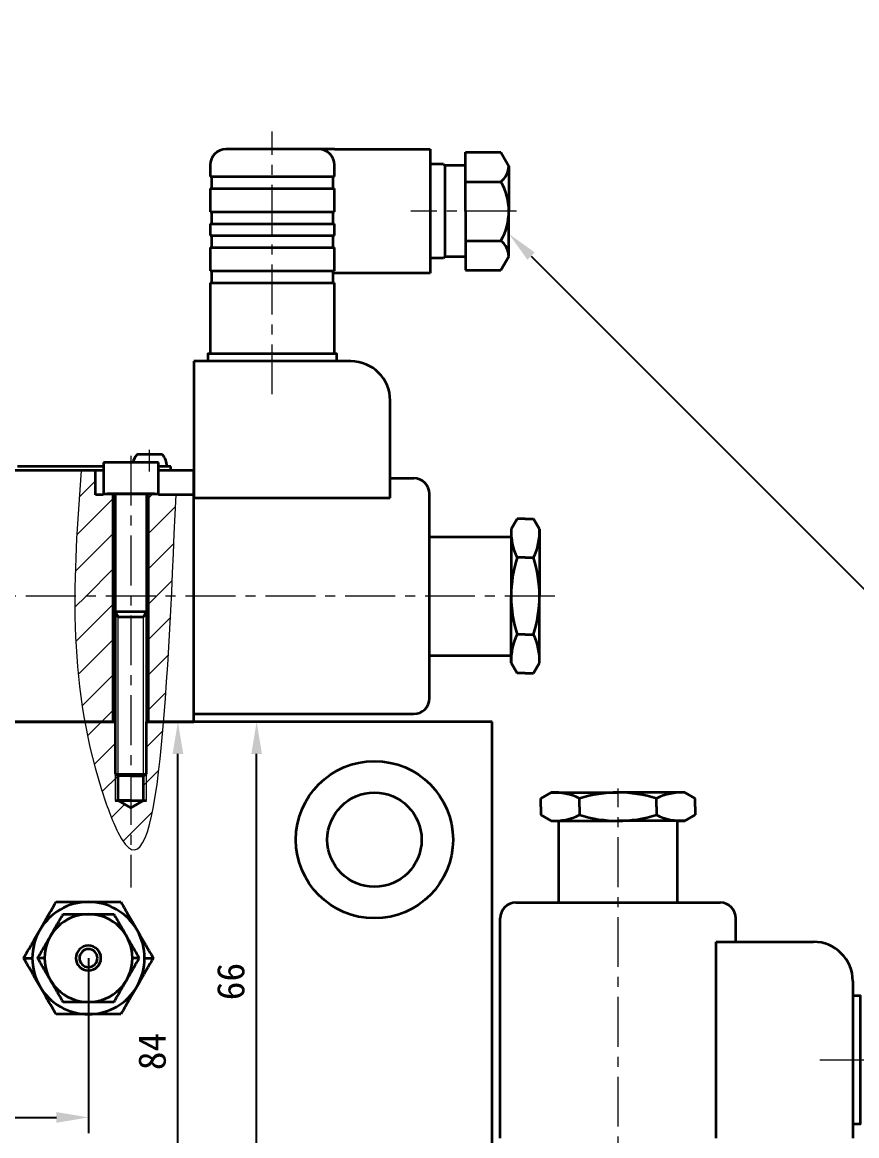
# Model space of a CAD drawing. Header units: millimetres. Extents: x 747 to 1827, y 470 to 2062.
# Drawn here: x 997.2 to 1103.4, y 1639.4 to 1781.1 of the extents above; entities that cross this region are included whole.
import ezdxf
from ezdxf import colors
from ezdxf.entities.mleader import LeaderData, LeaderLine
from ezdxf.math import Vec2, Vec3

# ---------------------------------------------------------------- set-up
doc = ezdxf.new("R2010")
doc.units = ezdxf.units.MM
doc.header["$PDSIZE"] = -1
doc.linetypes.add('CENTER', pattern=[10.16, 6.35, -1.27, 1.27, -1.27])
doc.layers.get('0').update_dxf_attribs({"lineweight": 35})
doc.layers.get('Defpoints').update_dxf_attribs({"lineweight": 35})
for name, color, linetype, lineweight in [('CENTER', 1, 'CENTER', 18), ('标注层', 4, 'Continuous', 18), ('细线层', 4, 'Continuous', 35)]:
    doc.layers.add(name, color=color, linetype=linetype, lineweight=lineweight)
doc.dimstyles.new('ISO-25', dxfattribs={"dimtxt": 2.5, "dimasz": 2.5, "dimexe": 1.25, "dimexo": 0.625, "dimtad": 1, "dimtxsty": 'Standard', "dimcen": 2.5, "dimadec": 0, "dimazin": 0, "dimtfac": 1, "dimtmove": 0, "dimatfit": 3, "dimfxl": 1, "dimarcsym": 0})
pattern_1 = [(45, (649.351, 1239.7766), (-2.245064, 2.245064), [])]

# ---------------------------------------------------------------- blocks, each defined once
blk = doc.blocks.new('*D137')
at = {"layer": 'Defpoints', "color": 0, "lineweight": 35, "transparency": 16777216}
for p in [(1027.07, 1692.03), (1027.07, 1692.03), (1027.07, 1625.93)]:
    blk.add_point(p, dxfattribs=at)
at = {"layer": '细线层', "color": 0, "lineweight": -2, "transparency": 16777216}
for p, q in [((1027.07, 1692.03), (1029.07, 1692.03)), ((1027.07, 1630.01), (1027.07, 1687.95)), ((1027.07, 1625.93), (1029.07, 1625.93))]:
    blk.add_line(p, q, dxfattribs=at)
at = {"layer": '细线层', "color": 0, "lineweight": 35, "transparency": 16777216}
for points in [[(1026.39, 1687.95), (1027.75, 1687.95), (1027.07, 1692.03)], [(1026.39, 1630.01), (1027.75, 1630.01), (1027.07, 1625.93)]]:
    blk.add_solid(points, dxfattribs=at)
at = {"layer": '细线层', "color": 0, "lineweight": 18, "transparency": 16777216, "insert": (1023.79, 1658.98), "char_height": 3.5, "attachment_point": 5, "rotation": 90}
blk.add_mtext('66', dxfattribs=at)
blk = doc.blocks.new('*D129')
at = {"layer": 'Defpoints', "color": 0, "lineweight": 35, "transparency": 16777216}
for p in [(1017.05, 1692.03), (1027.07, 1692.03), (1027.07, 1608.13)]:
    blk.add_point(p, dxfattribs=at)
at = {"layer": '细线层', "color": 0, "lineweight": -2, "transparency": 16777216}
for p, q in [((1027.07, 1692.03), (1015.05, 1692.03)), ((1017.05, 1612.21), (1017.05, 1687.95)), ((1027.07, 1608.13), (1015.05, 1608.13))]:
    blk.add_line(p, q, dxfattribs=at)
at = {"layer": '细线层', "color": 0, "lineweight": 35, "transparency": 16777216}
for points in [[(1016.37, 1687.95), (1017.73, 1687.95), (1017.05, 1692.03)], [(1016.37, 1612.21), (1017.73, 1612.21), (1017.05, 1608.13)]]:
    blk.add_solid(points, dxfattribs=at)
at = {"layer": '细线层', "color": 0, "lineweight": 18, "transparency": 16777216, "insert": (1013.78, 1650.08), "char_height": 3.5, "attachment_point": 5, "rotation": 90}
blk.add_mtext('84', dxfattribs=at)
blk = doc.blocks.new('*D121')
at = {"layer": 'Defpoints', "color": 0, "lineweight": 35, "transparency": 16777216}
for p in [(907.07, 1661.96), (1005.67, 1661.96), (1005.67, 1641.69)]:
    blk.add_point(p, dxfattribs=at)
at = {"layer": '细线层', "color": 0, "lineweight": -2, "transparency": 16777216}
for p, q in [((907.07, 1661.96), (907.07, 1639.69)), ((1005.67, 1661.96), (1005.67, 1639.69)), ((911.15, 1641.69), (1001.59, 1641.69))]:
    blk.add_line(p, q, dxfattribs=at)
at = {"layer": '细线层', "color": 0, "lineweight": 35, "transparency": 16777216}
for points in [[(911.15, 1642.37), (911.15, 1641.01), (907.07, 1641.69)], [(1001.59, 1642.37), (1001.59, 1641.01), (1005.67, 1641.69)]]:
    blk.add_solid(points, dxfattribs=at)
at = {"layer": '细线层', "color": 0, "lineweight": 18, "transparency": 16777216, "insert": (956.37, 1644.96), "char_height": 3.5, "attachment_point": 5}
blk.add_mtext('99', dxfattribs=at)

msp = doc.modelspace()

# ---------------------------------------------------------------- hatches: boundary and pattern name
at = {"lineweight": 18}
h = msp.add_hatch(dxfattribs=at)
h.set_pattern_fill('ANSI31', color=256)
h.set_pattern_definition(pattern_1)
h.paths.add_polyline_path([(1006.563, 1720.916), (1006.563, 1724.034), (1004.726, 1724.034), (1004.722, 1723.972), (1004.717, 1723.91), (1004.713, 1723.847), (1004.708, 1723.785), (1004.704, 1723.723), (1004.699, 1723.661), (1004.695, 1723.598), (1004.69, 1723.536), (1004.686, 1723.474), (1004.681, 1723.412), (1004.677, 1723.349), (1004.672, 1723.287), (1004.668, 1723.225), (1004.663, 1723.163), (1004.659, 1723.1), (1004.654, 1723.038), (1004.65, 1722.976), (1004.645, 1722.913), (1004.641, 1722.851), (1004.636, 1722.789), (1004.632, 1722.727), (1004.628, 1722.664), (1004.623, 1722.602), (1004.619, 1722.54), (1004.614, 1722.478), (1004.61, 1722.415), (1004.605, 1722.353), (1004.601, 1722.291), (1004.596, 1722.228), (1004.592, 1722.166), (1004.587, 1722.104), (1004.583, 1722.042), (1004.579, 1721.979), (1004.574, 1721.917), (1004.57, 1721.855), (1004.565, 1721.793), (1004.561, 1721.73), (1004.557, 1721.668), (1004.552, 1721.606), (1004.548, 1721.543), (1004.543, 1721.481), (1004.539, 1721.419), (1004.535, 1721.357), (1004.53, 1721.294), (1004.526, 1721.232), (1004.522, 1721.17), (1004.517, 1721.107), (1004.513, 1721.045), (1004.508, 1720.983), (1004.504, 1720.92), (1004.5, 1720.858), (1004.495, 1720.796), (1004.491, 1720.734), (1004.487, 1720.671), (1004.483, 1720.609), (1004.478, 1720.547), (1004.474, 1720.484), (1004.47, 1720.422), (1004.465, 1720.36), (1004.461, 1720.298), (1004.457, 1720.235), (1004.453, 1720.173), (1004.448, 1720.111), (1004.444, 1720.048), (1004.44, 1719.986), (1004.436, 1719.924), (1004.431, 1719.861), (1004.427, 1719.799), (1004.423, 1719.737), (1004.419, 1719.674), (1004.415, 1719.612), (1004.41, 1719.55), (1004.406, 1719.487), (1004.402, 1719.425), (1004.398, 1719.363), (1004.394, 1719.3), (1004.39, 1719.238), (1004.386, 1719.176), (1004.382, 1719.113), (1004.377, 1719.051), (1004.373, 1718.989), (1004.369, 1718.926), (1004.365, 1718.864), (1004.361, 1718.802), (1004.357, 1718.739), (1004.353, 1718.677), (1004.349, 1718.615), (1004.345, 1718.552), (1004.341, 1718.49), (1004.337, 1718.428), (1004.333, 1718.365), (1004.329, 1718.303), (1004.325, 1718.241), (1004.321, 1718.178), (1004.317, 1718.116), (1004.313, 1718.054), (1004.31, 1717.991), (1004.306, 1717.929), (1004.302, 1717.866), (1004.298, 1717.804), (1004.294, 1717.742), (1004.29, 1717.679), (1004.286, 1717.617), (1004.283, 1717.555), (1004.279, 1717.492), (1004.275, 1717.43), (1004.271, 1717.367), (1004.267, 1717.305), (1004.264, 1717.243), (1004.26, 1717.18), (1004.256, 1717.118), (1004.253, 1717.055), (1004.249, 1716.993), (1004.245, 1716.931), (1004.241, 1716.868), (1004.238, 1716.806), (1004.234, 1716.743), (1004.231, 1716.681), (1004.227, 1716.619), (1004.223, 1716.556), (1004.22, 1716.494), (1004.216, 1716.431), (1004.213, 1716.369), (1004.209, 1716.306), (1004.206, 1716.244), (1004.202, 1716.182), (1004.199, 1716.119), (1004.195, 1716.057), (1004.192, 1715.994), (1004.188, 1715.932), (1004.185, 1715.869), (1004.182, 1715.807), (1004.178, 1715.744), (1004.175, 1715.682), (1004.171, 1715.62), (1004.168, 1715.557), (1004.165, 1715.495), (1004.161, 1715.432), (1004.158, 1715.37), (1004.155, 1715.307), (1004.152, 1715.245), (1004.148, 1715.182), (1004.145, 1715.12), (1004.142, 1715.057), (1004.139, 1714.995), (1004.136, 1714.932), (1004.133, 1714.87), (1004.13, 1714.807), (1004.126, 1714.745), (1004.123, 1714.682), (1004.12, 1714.62), (1004.117, 1714.557), (1004.114, 1714.495), (1004.111, 1714.432), (1004.108, 1714.37), (1004.105, 1714.307), (1004.102, 1714.245), (1004.099, 1714.182), (1004.096, 1714.12), (1004.094, 1714.057), (1004.091, 1713.994), (1004.088, 1713.932), (1004.085, 1713.869), (1004.082, 1713.807), (1004.08, 1713.744), (1004.077, 1713.682), (1004.074, 1713.619), (1004.071, 1713.557), (1004.069, 1713.494), (1004.066, 1713.431), (1004.063, 1713.369), (1004.061, 1713.306), (1004.058, 1713.244), (1004.055, 1713.181), (1004.053, 1713.119), (1004.05, 1713.056), (1004.048, 1712.993), (1004.045, 1712.931), (1004.043, 1712.868), (1004.04, 1712.806), (1004.038, 1712.743), (1004.036, 1712.68), (1004.033, 1712.618), (1004.031, 1712.555), (1004.028, 1712.492), (1004.026, 1712.43), (1004.024, 1712.367), (1004.022, 1712.304), (1004.019, 1712.242), (1004.017, 1712.179), (1004.015, 1712.117), (1004.013, 1712.054), (1004.011, 1711.991), (1004.008, 1711.929), (1004.006, 1711.866), (1004.004, 1711.803), (1004.002, 1711.741), (1004, 1711.678), (1003.998, 1711.615), (1003.996, 1711.552), (1003.994, 1711.49), (1003.992, 1711.427), (1003.99, 1711.364), (1003.989, 1711.302), (1003.987, 1711.239), (1003.985, 1711.176), (1003.983, 1711.113), (1003.981, 1711.051), (1003.98, 1710.988), (1003.978, 1710.925), (1003.976, 1710.863), (1003.975, 1710.8), (1003.973, 1710.737), (1003.971, 1710.674), (1003.97, 1710.612), (1003.968, 1710.549), (1003.967, 1710.486), (1003.965, 1710.423), (1003.964, 1710.36), (1003.962, 1710.298), (1003.961, 1710.235), (1003.959, 1710.172), (1003.958, 1710.109), (1003.957, 1710.047), (1003.955, 1709.984), (1003.954, 1709.921), (1003.953, 1709.858), (1003.952, 1709.795), (1003.951, 1709.732), (1003.949, 1709.67), (1003.948, 1709.607), (1003.947, 1709.544), (1003.946, 1709.481), (1003.945, 1709.418), (1003.944, 1709.355), (1003.943, 1709.293), (1003.942, 1709.23), (1003.941, 1709.167), (1003.94, 1709.104), (1003.939, 1709.041), (1003.939, 1708.978), (1003.938, 1708.915), (1003.937, 1708.852), (1003.936, 1708.789), (1003.936, 1708.727), (1003.935, 1708.664), (1003.934, 1708.601), (1003.934, 1708.538), (1003.933, 1708.475), (1003.932, 1708.412), (1003.932, 1708.349), (1003.931, 1708.286), (1003.931, 1708.223), (1003.931, 1708.16), (1003.93, 1708.097), (1003.93, 1708.034), (1008.816, 1708.034), (1008.816, 1721.034), (1007.566, 1721.034), (1007.553, 1720.916)])
h.paths.add_polyline_path([(1019.066, 1720.916), (1014.577, 1720.918), (1014.566, 1721.034), (1013.316, 1721.034), (1013.316, 1708.034), (1016.231, 1708.034), (1016.234, 1708.083), (1016.236, 1708.132), (1016.239, 1708.182), (1016.241, 1708.231), (1016.243, 1708.28), (1016.246, 1708.329), (1016.248, 1708.378), (1016.251, 1708.427), (1016.253, 1708.476), (1016.255, 1708.526), (1016.258, 1708.575), (1016.26, 1708.624), (1016.262, 1708.673), (1016.265, 1708.723), (1016.267, 1708.772), (1016.27, 1708.821), (1016.272, 1708.87), (1016.274, 1708.92), (1016.277, 1708.969), (1016.279, 1709.018), (1016.281, 1709.068), (1016.284, 1709.117), (1016.286, 1709.166), (1016.288, 1709.216), (1016.291, 1709.265), (1016.293, 1709.315), (1016.295, 1709.364), (1016.298, 1709.414), (1016.3, 1709.463), (1016.302, 1709.512), (1016.305, 1709.562), (1016.307, 1709.611), (1016.31, 1709.661), (1016.312, 1709.71), (1016.314, 1709.76), (1016.317, 1709.81), (1016.319, 1709.859), (1016.321, 1709.909), (1016.324, 1709.958), (1016.326, 1710.008), (1016.328, 1710.058), (1016.331, 1710.107), (1016.333, 1710.157), (1016.335, 1710.206), (1016.338, 1710.256), (1016.34, 1710.306), (1016.342, 1710.355), (1016.345, 1710.405), (1016.347, 1710.455), (1016.349, 1710.505), (1016.351, 1710.554), (1016.354, 1710.604), (1016.356, 1710.654), (1016.358, 1710.704), (1016.361, 1710.753), (1016.363, 1710.803), (1016.365, 1710.853), (1016.368, 1710.903), (1016.37, 1710.953), (1016.372, 1711.002), (1016.375, 1711.052), (1016.377, 1711.102), (1016.379, 1711.152), (1016.382, 1711.202), (1016.384, 1711.252), (1016.386, 1711.302), (1016.388, 1711.352), (1016.391, 1711.401), (1016.393, 1711.451), (1016.395, 1711.501), (1016.398, 1711.551), (1016.4, 1711.601), (1016.402, 1711.651), (1016.404, 1711.701), (1016.407, 1711.751), (1016.409, 1711.801), (1016.411, 1711.851), (1016.414, 1711.901), (1016.416, 1711.951), (1016.418, 1712.001), (1016.42, 1712.051), (1016.423, 1712.102), (1016.425, 1712.152), (1016.427, 1712.202), (1016.43, 1712.252), (1016.432, 1712.302), (1016.434, 1712.352), (1016.436, 1712.402), (1016.439, 1712.452), (1016.441, 1712.502), (1016.443, 1712.553), (1016.446, 1712.603), (1016.448, 1712.653), (1016.45, 1712.703), (1016.452, 1712.753), (1016.455, 1712.804), (1016.457, 1712.854), (1016.459, 1712.904), (1016.461, 1712.954), (1016.464, 1713.004), (1016.466, 1713.055), (1016.468, 1713.105), (1016.47, 1713.155), (1016.473, 1713.206), (1016.475, 1713.256), (1016.477, 1713.306), (1016.479, 1713.356), (1016.482, 1713.407), (1016.484, 1713.457), (1016.486, 1713.507), (1016.489, 1713.558), (1016.491, 1713.608), (1016.493, 1713.658), (1016.495, 1713.709), (1016.498, 1713.759), (1016.5, 1713.81), (1016.502, 1713.86), (1016.504, 1713.91), (1016.507, 1713.961), (1016.509, 1714.011), (1016.511, 1714.062), (1016.513, 1714.112), (1016.515, 1714.162), (1016.518, 1714.213), (1016.52, 1714.263), (1016.522, 1714.314), (1016.524, 1714.364), (1016.527, 1714.415), (1016.529, 1714.465), (1016.531, 1714.516), (1016.533, 1714.566), (1016.536, 1714.617), (1016.538, 1714.667), (1016.54, 1714.718), (1016.542, 1714.768), (1016.545, 1714.819), (1016.547, 1714.869), (1016.549, 1714.92), (1016.551, 1714.97), (1016.554, 1715.021), (1016.556, 1715.071), (1016.558, 1715.122), (1016.56, 1715.173), (1016.562, 1715.223), (1016.565, 1715.274), (1016.567, 1715.324), (1016.569, 1715.375), (1016.571, 1715.426), (1016.574, 1715.476), (1016.576, 1715.527), (1016.578, 1715.577), (1016.58, 1715.628), (1016.582, 1715.679), (1016.585, 1715.729), (1016.587, 1715.78), (1016.589, 1715.831), (1016.591, 1715.881), (1016.594, 1715.932), (1016.596, 1715.983), (1016.598, 1716.033), (1016.6, 1716.084), (1016.602, 1716.135), (1016.605, 1716.185), (1016.607, 1716.236), (1016.609, 1716.287), (1016.611, 1716.338), (1016.613, 1716.388), (1016.616, 1716.439), (1016.618, 1716.49), (1016.62, 1716.54), (1016.622, 1716.591), (1016.625, 1716.642), (1016.627, 1716.693), (1016.629, 1716.743), (1016.631, 1716.794), (1016.633, 1716.845), (1016.636, 1716.896), (1016.638, 1716.946), (1016.64, 1716.997), (1016.642, 1717.048), (1016.644, 1717.099), (1016.647, 1717.15), (1016.649, 1717.2), (1016.651, 1717.251), (1016.653, 1717.302), (1016.655, 1717.353), (1016.658, 1717.404), (1016.66, 1717.454), (1016.662, 1717.505), (1016.664, 1717.556), (1016.666, 1717.607), (1016.669, 1717.658), (1016.671, 1717.709), (1016.673, 1717.759), (1016.675, 1717.81), (1016.677, 1717.861), (1016.68, 1717.912), (1016.682, 1717.963), (1016.684, 1718.014), (1016.686, 1718.064), (1016.688, 1718.115), (1016.691, 1718.166), (1016.693, 1718.217), (1016.695, 1718.268), (1016.697, 1718.319), (1016.699, 1718.37), (1016.702, 1718.421), (1016.704, 1718.471), (1016.706, 1718.522), (1016.708, 1718.573), (1016.71, 1718.624), (1016.713, 1718.675), (1016.715, 1718.726), (1016.717, 1718.777), (1016.719, 1718.828), (1016.721, 1718.879), (1016.724, 1718.929), (1016.726, 1718.98), (1016.728, 1719.031), (1016.73, 1719.082), (1016.732, 1719.133), (1016.735, 1719.184), (1016.737, 1719.235), (1016.739, 1719.286), (1016.741, 1719.337), (1016.743, 1719.388), (1016.745, 1719.439), (1016.748, 1719.49), (1016.75, 1719.54), (1016.752, 1719.591), (1016.754, 1719.642), (1016.756, 1719.693), (1016.759, 1719.744), (1016.761, 1719.795), (1016.763, 1719.846), (1016.765, 1719.897), (1016.767, 1719.948), (1016.77, 1719.999), (1016.772, 1720.05), (1016.774, 1720.101), (1016.776, 1720.152), (1016.778, 1720.203), (1016.78, 1720.254), (1016.783, 1720.304), (1016.785, 1720.355), (1016.787, 1720.406), (1016.789, 1720.457), (1016.791, 1720.508), (1016.794, 1720.559), (1016.796, 1720.61), (1016.798, 1720.661), (1016.8, 1720.712), (1016.802, 1720.763), (1016.805, 1720.814), (1016.807, 1720.865), (1016.809, 1720.916)])
h = msp.add_hatch(dxfattribs=at)
h.set_pattern_fill('ANSI31', color=256)
h.set_pattern_definition(pattern_1)
edge = h.paths.add_edge_path()
edge.add_line((1008.816, 1708.034), (1003.93, 1708.034))
edge.add_spline(control_points=[(1003.93, 1708.034), (1003.901, 1702.777), (1004.211, 1697.462), (1005.192, 1692.034)], knot_values=[16.3409057, 16.3409057, 16.3409057, 16.3409057, 32.3303649, 32.3303649, 32.3303649, 32.3303649], degree=3, periodic=0)
edge.add_line((1005.192, 1692.034), (1008.816, 1692.034))
edge.add_line((1008.816, 1692.034), (1008.816, 1708.034))
edge = h.paths.add_edge_path()
edge.add_line((1009.066, 1692.034), (1005.192, 1692.034))
edge.add_spline(control_points=[(1005.192, 1692.034), (1005.698, 1689.236), (1006.876, 1684.365), (1012.169, 1670.042), (1014.177, 1679.2), (1015.241, 1692.034)], knot_values=[32.3303649, 32.3303649, 32.3303649, 32.3303649, 40.5747507, 46.5273954, 73.1377594, 73.1377594, 73.1377594, 73.1377594], degree=3, periodic=0)
edge.add_line((1015.241, 1692.034), (1013.066, 1692.034))
edge.add_line((1013.066, 1692.034), (1013.066, 1685.383))
edge.add_line((1013.066, 1685.383), (1013.066, 1682.034))
edge.add_line((1013.066, 1682.034), (1012.687, 1682.034))
edge.add_line((1012.687, 1682.034), (1011.066, 1681.098))
edge.add_line((1011.066, 1681.098), (1009.445, 1682.034))
edge.add_line((1009.445, 1682.034), (1009.066, 1682.034))
edge.add_line((1009.066, 1682.034), (1009.066, 1685.383))
edge.add_line((1009.066, 1685.383), (1009.066, 1692.034))
edge = h.paths.add_edge_path()
edge.add_spline(control_points=[(1015.241, 1692.034), (1015.635, 1696.778), (1015.95, 1702.253), (1016.231, 1708.034)], knot_values=[73.1377594, 73.1377594, 73.1377594, 73.1377594, 82.9730087, 82.9730087, 82.9730087, 82.9730087], degree=3, periodic=0)
edge.add_line((1016.231, 1708.034), (1013.316, 1708.034))
edge.add_line((1013.316, 1708.034), (1013.316, 1692.034))
edge.add_line((1013.316, 1692.034), (1015.241, 1692.034))
h.paths.add_polyline_path([(1009.445, 1685.164), (1009.066, 1685.383), (1009.066, 1682.034), (1009.445, 1682.034)], flags=17)
h.paths.add_polyline_path([(1013.066, 1685.383), (1012.687, 1685.164), (1012.687, 1682.034), (1013.066, 1682.034)], flags=17)

# ---------------------------------------------------------------- linework, layer by layer
for p, q in [((1036.966, 1764.916), (1023.166, 1764.916)), ((1036.966, 1764.916), (1049.166, 1764.916)), ((1049.166, 1764.916), (1049.166, 1749.116)), ((1053.666, 1757.016), (1053.666, 1764.516)), ((1053.666, 1764.516), (1058.156, 1764.516)), ((1058.156, 1764.516), (1059.166, 1762.766)), ((1021.166, 1762.916), (1021.166, 1761.416)), ((1036.966, 1761.416), (1036.966, 1762.916)), ((1050.852, 1762.998), (1049.166, 1762.998)), ((1053.666, 1762.827), (1051.023, 1762.827)), ((1059.166, 1762.766), (1059.166, 1757.016)), ((1021.166, 1761.416), (1036.966, 1761.416)), ((1021.367, 1759.916), (1021.367, 1761.416)), ((1036.765, 1761.416), (1036.765, 1759.916)), ((1021.166, 1759.916), (1036.966, 1759.916)), ((1021.166, 1759.916), (1021.166, 1756.916)), ((1036.966, 1756.916), (1036.966, 1759.916)), ((1053.666, 1760.769), (1058.156, 1760.769)), ((1021.166, 1756.916), (1036.966, 1756.916)), ((1021.367, 1755.416), (1021.367, 1756.916)), ((1036.765, 1756.916), (1036.765, 1755.416)), ((1053.666, 1757.016), (1053.666, 1749.516)), ((1059.166, 1751.266), (1059.166, 1757.016)), ((1021.166, 1755.416), (1036.966, 1755.416)), ((1021.166, 1755.416), (1021.166, 1753.916)), ((1036.966, 1753.916), (1036.966, 1755.416)), ((1021.166, 1753.916), (1036.966, 1753.916)), ((1021.367, 1752.416), (1021.367, 1753.916)), ((1036.765, 1753.916), (1036.765, 1752.416)), ((1053.666, 1753.263), (1058.156, 1753.263)), ((1021.166, 1752.416), (1036.966, 1752.416)), ((1021.166, 1752.416), (1021.166, 1749.416)), ((1036.966, 1749.416), (1036.966, 1752.416)), ((1050.852, 1751.034), (1049.166, 1751.034)), ((1053.666, 1751.205), (1051.023, 1751.205)), ((1058.156, 1749.516), (1059.166, 1751.266)), ((1021.166, 1749.416), (1036.966, 1749.416)), ((1021.367, 1747.916), (1021.367, 1749.416)), ((1036.765, 1749.416), (1036.765, 1747.916)), ((1049.166, 1749.116), (1036.966, 1749.116)), ((1053.666, 1749.516), (1058.156, 1749.516)), ((1021.166, 1747.916), (1036.966, 1747.916)), ((1021.166, 1747.916), (1021.166, 1738.916)), ((1036.966, 1738.916), (1036.966, 1747.916)), ((1021.166, 1738.916), (1036.966, 1738.916)), ((1039.066, 1737.916), (1019.066, 1737.916)), ((1019.066, 1737.916), (1019.066, 1720.534)), ((1044.066, 1720.534), (1044.066, 1732.916)), ((1015.063, 1726.034), (1011.844, 1726.034)), ((1007.566, 1724.534), (996.653, 1724.534)), ((1016.153, 1724.534), (1014.566, 1724.534)), ((1016.153, 1724.034), (1016.153, 1724.534)), ((1007.566, 1724.034), (986.566, 1724.034)), ((1006.563, 1720.916), (1006.563, 1724.034)), ((1019.066, 1724.034), (1014.566, 1724.034)), ((1019.066, 1692.034), (1019.066, 1724.034)), ((1044.066, 1723.034), (1047.066, 1723.034)), ((1007.553, 1720.916), (1006.563, 1720.916)), ((1014.066, 1721.034), (1008.066, 1721.034)), ((1008.816, 1692.034), (1008.816, 1721.034)), ((1013.316, 1692.034), (1013.316, 1721.034)), ((1019.066, 1720.916), (1014.577, 1720.918)), ((1019.066, 1720.534), (1044.066, 1720.534)), ((1049.066, 1695.034), (1049.066, 1721.034)), ((1060.225, 1717.849), (1059.466, 1716.534)), ((1061.266, 1717.849), (1060.225, 1717.849)), ((1061.266, 1717.849), (1062.307, 1717.849)), ((1062.307, 1717.849), (1063.066, 1716.534)), ((1059.466, 1716.534), (1059.466, 1708.034)), ((1063.066, 1716.534), (1063.066, 1708.034)), ((1049.066, 1715.584), (1059.466, 1715.584)), ((1061.266, 1712.942), (1060.225, 1712.942)), ((1061.266, 1712.942), (1062.307, 1712.942)), ((1059.466, 1699.534), (1059.466, 1708.034)), ((1063.066, 1699.534), (1063.066, 1708.034)), ((1061.266, 1703.127), (1060.225, 1703.127)), ((1061.266, 1703.127), (1062.307, 1703.127)), ((1049.066, 1700.484), (1059.466, 1700.484)), ((1060.225, 1698.219), (1059.466, 1699.534)), ((1062.307, 1698.219), (1063.066, 1699.534)), ((1061.266, 1698.219), (1060.225, 1698.219)), ((1061.266, 1698.219), (1062.307, 1698.219)), ((975.066, 1692.034), (1009.066, 1692.034)), ((1013.066, 1692.034), (1019.066, 1692.034)), ((1019.066, 1693.034), (1047.066, 1693.034)), ((1063.251, 1682.275), (1064.566, 1683.034)), ((1063.251, 1681.234), (1063.251, 1682.275)), ((1064.566, 1683.034), (1073.066, 1683.034)), ((1068.158, 1681.234), (1068.158, 1682.275)), ((1081.566, 1683.034), (1073.066, 1683.034)), ((1077.973, 1681.234), (1077.973, 1682.275)), ((1082.881, 1682.275), (1081.566, 1683.034)), ((1082.881, 1681.234), (1082.881, 1682.275)), ((1063.251, 1681.234), (1063.251, 1680.193)), ((1068.158, 1681.234), (1068.158, 1680.193)), ((1077.973, 1681.234), (1077.973, 1680.193)), ((1082.881, 1681.234), (1082.881, 1680.193)), ((1063.251, 1680.193), (1064.566, 1679.434)), ((1064.566, 1679.434), (1073.066, 1679.434)), ((1065.516, 1669.034), (1065.516, 1679.434)), ((1081.566, 1679.434), (1073.066, 1679.434)), ((1080.616, 1669.034), (1080.616, 1679.434)), ((1082.881, 1680.193), (1081.566, 1679.434)), ((1060.066, 1669.034), (1086.066, 1669.034)), ((1058.066, 1639.034), (1058.066, 1667.034)), ((1088.066, 1664.034), (1088.066, 1667.034)), ((1085.566, 1639.034), (1085.566, 1664.034)), ((1085.566, 1664.034), (1097.947, 1664.034)), ((1102.947, 1659.034), (1102.947, 1639.034))]:
    msp.add_line(p, q)
at = {"lineweight": 35}
for p, q in [((1014.566, 1725.034), (1007.566, 1725.034)), ((1007.566, 1725.034), (1007.566, 1721.034)), ((1014.566, 1721.034), (1014.566, 1725.034)), ((1007.553, 1720.916), (1007.566, 1721.034)), ((1007.566, 1721.034), (1014.566, 1721.034)), ((1011.066, 1721.034), (1009.066, 1721.034)), ((1009.066, 1721.034), (1009.066, 1692.034)), ((1011.066, 1721.034), (1013.066, 1721.034)), ((1013.066, 1721.034), (1013.066, 1692.034)), ((1014.566, 1721.034), (1014.578, 1720.916)), ((1013.066, 1706.039), (1009.066, 1706.039)), ((1009.066, 1706.039), (1009.445, 1705.383)), ((1009.445, 1705.383), (1012.687, 1705.383)), ((1012.687, 1705.383), (1013.066, 1706.039)), ((1009.066, 1692.034), (1009.066, 1685.383)), ((1013.066, 1685.383), (1013.066, 1692.034)), ((1009.445, 1685.164), (1009.066, 1685.383)), ((1009.066, 1685.383), (1013.066, 1685.383)), ((1011.066, 1685.164), (1009.445, 1685.164)), ((1009.445, 1682.034), (1009.445, 1685.164)), ((1011.066, 1685.164), (1012.687, 1685.164)), ((1013.066, 1685.383), (1012.687, 1685.164)), ((1012.687, 1682.034), (1012.687, 1685.164)), ((1009.066, 1682.034), (1013.066, 1682.034)), ((1011.066, 1682.034), (1009.445, 1682.034)), ((1009.445, 1682.034), (1011.066, 1681.098)), ((1011.066, 1682.034), (1012.687, 1682.034)), ((1012.687, 1682.034), (1011.066, 1681.098))]:
    msp.add_line(p, q, dxfattribs=at)
at = {"lineweight": 18}
for p, q in [((1009.445, 1685.383), (1009.445, 1705.383)), ((1012.687, 1685.383), (1012.687, 1705.383)), ((1009.066, 1685.383), (1009.066, 1682.034)), ((1013.066, 1682.034), (1013.066, 1685.383))]:
    msp.add_line(p, q, dxfattribs=at)
at = {"color": 7, "linetype": 'Continuous', "lineweight": 35}
for p, q in [((1009.066, 1692.034), (907.066, 1692.034)), ((1057.066, 1692.034), (1013.066, 1692.034)), ((1057.066, 1582.034), (1057.066, 1692.034)), ((997.416, 1661.964), (998.521, 1661.964)), ((1000.077, 1661.964), (999.213, 1661.964)), ((1012.118, 1661.964), (1011.253, 1661.964)), ((1012.809, 1661.964), (1013.914, 1661.964))]:
    msp.add_line(p, q, dxfattribs=at)
msp.add_lwpolyline([(1050.852, 1762.998), (1051.023, 1762.827), (1051.023, 1751.205), (1050.852, 1751.034)])
for points in [[(1020.916, 1737.916), (1020.916, 1738.916), (1037.216, 1738.916), (1037.216, 1737.916)], [(1102.947, 1640.884), (1103.947, 1640.884), (1103.947, 1657.184), (1102.947, 1657.184)]]:
    msp.add_lwpolyline(points, close=True)
for radius in [10, 6]:
    msp.add_circle((1042.066, 1677.034), radius, dxfattribs=at)
for centre, radius, start, end in [((1023.166, 1762.916), 2, 90, 180), ((1034.966, 1762.916), 2, 0, 90), ((1056.544, 1762.838), 2.623, 307.91403, 358.42469), ((1051.69, 1757.016), 7.476, 329.86735, 30.13265), ((1056.544, 1751.194), 2.623, 1.57531, 52.08597), ((1039.066, 1732.916), 5, 0, 90), ((1013.453, 1724.534), 2.2, 137.01411, 166.86344), ((1013.453, 1724.534), 2.2, 0, 42.98589), ((1047.066, 1721.034), 2, 0, 90), ((1066.626, 1716.171), 7.169, 177.09505, 206.76988), ((1055.906, 1716.171), 7.169, 333.23012, 2.90495), ((1075.707, 1708.034), 16.241, 162.41205, 197.58795), ((1046.825, 1708.034), 16.241, 342.41205, 17.58795), ((1066.626, 1699.898), 7.169, 153.23012, 182.90495), ((1055.906, 1699.898), 7.169, 357.09505, 26.76988), ((1047.066, 1695.034), 2, 270, 0), ((1064.929, 1675.874), 7.169, 63.23012, 92.90495), ((1073.066, 1666.793), 16.241, 72.41205, 107.58795), ((1081.202, 1675.874), 7.169, 87.09505, 116.76988), ((1064.929, 1686.595), 7.169, 267.09505, 296.76988), ((1073.066, 1695.675), 16.241, 252.41205, 287.58795), ((1081.202, 1686.595), 7.169, 243.23012, 272.90495), ((1060.066, 1667.034), 2, 90, 180), ((1086.066, 1667.034), 2, 0, 90), ((1097.947, 1659.034), 5, 0, 90)]:
    msp.add_arc(centre, radius, start, end)
for radius, start, end in [(7.144, 90, 150), (7.144, 30, 90), (5.588, 0, 180), (7.144, 150, 180), (7.144, 0, 30), (1.587, 0, 180), (1.143, 0, 180), (7.144, 180, 210), (5.588, 180, 0), (1.587, 180, 0), (1.143, 180, 0), (7.144, 330, 0), (7.144, 210, 270), (7.144, 270, 330)]:
    msp.add_arc((1005.665, 1661.964), radius, start, end, dxfattribs=at)
at = {"lineweight": 18}
msp.add_spline([(1004.726, 1724.034), (1007.29, 1683.541), (1009.415, 1677.98), (1016.809, 1720.916)], degree=3, dxfattribs=at)
at = {"color": 7, "linetype": 'Continuous', "lineweight": 35}
for points in [[(999.478, 1665.536), (999.81, 1666.11), (1000.135, 1666.673), (1000.809, 1667.841), (1001.158, 1668.446), (1001.541, 1669.108)], [(1001.541, 1669.108), (1002.305, 1669.108), (1003.004, 1669.108), (1004.353, 1669.108), (1005.003, 1669.108), (1005.665, 1669.108)], [(1005.665, 1669.108), (1006.327, 1669.108), (1006.977, 1669.108), (1008.326, 1669.108), (1009.025, 1669.108), (1009.79, 1669.108)], [(1009.79, 1669.108), (1010.172, 1668.446), (1010.521, 1667.841), (1011.196, 1666.673), (1011.521, 1666.11), (1011.852, 1665.536)], [(1000.826, 1664.758), (1001.085, 1665.207), (1001.339, 1665.647), (1001.867, 1666.561), (1002.14, 1667.034), (1002.439, 1667.552)], [(1002.439, 1667.552), (1003.037, 1667.552), (1003.583, 1667.552), (1004.639, 1667.552), (1005.147, 1667.552), (1005.665, 1667.552)], [(1005.665, 1667.552), (1006.183, 1667.552), (1006.692, 1667.552), (1007.747, 1667.552), (1008.293, 1667.552), (1008.891, 1667.552)], [(1008.891, 1667.552), (1009.19, 1667.034), (1009.464, 1666.561), (1009.991, 1665.647), (1010.245, 1665.207), (1010.504, 1664.758)], [(997.416, 1661.964), (997.799, 1662.627), (998.148, 1663.231), (998.822, 1664.4), (999.147, 1664.963), (999.478, 1665.536)], [(1011.852, 1665.536), (1012.183, 1664.963), (1012.508, 1664.4), (1013.182, 1663.231), (1013.532, 1662.627), (1013.914, 1661.964)], [(999.213, 1661.964), (999.512, 1662.482), (999.785, 1662.955), (1000.313, 1663.869), (1000.567, 1664.31), (1000.826, 1664.758)], [(1010.504, 1664.758), (1010.763, 1664.31), (1011.018, 1663.869), (1011.545, 1662.955), (1011.818, 1662.482), (1012.118, 1661.964)], [(999.478, 1658.392), (999.147, 1658.966), (998.822, 1659.529), (998.148, 1660.697), (997.799, 1661.302), (997.416, 1661.964)], [(1000.826, 1659.17), (1000.567, 1659.619), (1000.313, 1660.059), (999.785, 1660.973), (999.512, 1661.446), (999.213, 1661.964)], [(1012.118, 1661.964), (1011.818, 1661.446), (1011.545, 1660.973), (1011.018, 1660.059), (1010.763, 1659.619), (1010.504, 1659.17)], [(1013.914, 1661.964), (1013.532, 1661.302), (1013.182, 1660.697), (1012.508, 1659.529), (1012.183, 1658.966), (1011.852, 1658.392)], [(1001.541, 1654.82), (1001.158, 1655.483), (1000.809, 1656.088), (1000.135, 1657.256), (999.81, 1657.819), (999.478, 1658.392)], [(1002.439, 1656.376), (1002.14, 1656.894), (1001.867, 1657.367), (1001.339, 1658.281), (1001.085, 1658.722), (1000.826, 1659.17)], [(1010.504, 1659.17), (1010.245, 1658.722), (1009.991, 1658.281), (1009.464, 1657.367), (1009.19, 1656.894), (1008.891, 1656.376)], [(1011.852, 1658.392), (1011.521, 1657.819), (1011.196, 1657.256), (1010.521, 1656.088), (1010.172, 1655.483), (1009.79, 1654.82)], [(1005.665, 1656.376), (1005.147, 1656.376), (1004.639, 1656.376), (1003.583, 1656.376), (1003.037, 1656.376), (1002.439, 1656.376)], [(1008.891, 1656.376), (1008.293, 1656.376), (1007.747, 1656.376), (1006.692, 1656.376), (1006.183, 1656.376), (1005.665, 1656.376)], [(1005.665, 1654.82), (1005.003, 1654.82), (1004.353, 1654.82), (1003.004, 1654.82), (1002.305, 1654.82), (1001.541, 1654.82)], [(1009.79, 1654.82), (1009.025, 1654.82), (1008.326, 1654.82), (1006.977, 1654.82), (1006.327, 1654.82), (1005.665, 1654.82)]]:
    msp.add_open_spline(points, degree=3, knots=[0, 0, 0, 0, 0.5, 0.5, 1, 1, 1, 1], dxfattribs=at)
at = {"layer": 'CENTER'}
for p, q in [((1029.066, 1733.712), (1029.066, 1767.149)), ((1060.155, 1757.016), (1046.699, 1757.016)), ((1011.066, 1725.895), (1011.066, 1670.966)), ((1013.453, 1723.909), (1013.453, 1726.659)), ((1065.021, 1708.034), (930.536, 1708.034)), ((1073.066, 1549.079), (1073.066, 1683.564)), ((1098.743, 1649.034), (1132.18, 1649.034))]:
    msp.add_line(p, q, dxfattribs=at)

# ---------------------------------------------------------------- dimensions: what is measured, and where the dimension line sits
at = {"layer": '细线层', "lineweight": 18}
for base, p1, text, override, picture, middle in [((1017.054, 1692.034), (1027.066, 1608.134), '84', {"dimtxt": 3.5, "dimasz": 4.08, "dimexe": 2, "dimexo": 0, "dimgap": 1.524, "dimtoh": 1, "dimdec": 1, "dimzin": 0, "dimadec": 2, "dimtdec": 1, "dimtzin": 0}, '*D129', (1013.78, 1650.084)), ((1027.066, 1692.034), (1027.066, 1625.934), '66', {"dimtxt": 3.5, "dimasz": 4.08, "dimexe": 2, "dimexo": 0, "dimgap": 1.524, "dimtoh": 1, "dimzin": 0, "dimadec": 2, "dimtzin": 0}, '*D137', (1023.792, 1658.984))]:
    dim = msp.add_linear_dim(base=base, p1=p1, p2=(1027.066, 1692.034), angle=90, text=text, dimstyle='ISO-25', override=override, dxfattribs=at)
    dim.commit()
    dim.dimension.update_dxf_attribs({"geometry": picture, "text_midpoint": middle})
dim = msp.add_linear_dim(base=(1005.665, 1641.686), p1=(907.066, 1661.964), p2=(1005.665, 1661.964), dimstyle='ISO-25', override={"dimtxt": 3.5, "dimasz": 4.08, "dimexe": 2, "dimexo": 0, "dimgap": 1.524, "dimtoh": 1, "dimdec": 0, "dimzin": 0, "dimadec": 2, "dimtdec": 0, "dimtzin": 0}, dxfattribs=at)
dim.commit()
dim.dimension.update_dxf_attribs({"geometry": '*D121', "text_midpoint": (956.365, 1644.96)})

# ---------------------------------------------------------------- leaders
at = {"layer": '标注层', "lineweight": 18}
ml = msp.add_multileader_mtext('Standard', dxfattribs=at)
ml.set_content('5', color=256)
ml.set_leader_properties()
ml.build(insert=Vec2(0, 0))
ml.multileader.update_dxf_attribs({"text_left_attachment_type": 6, "text_right_attachment_type": 6, "text_top_attachment_type": 10, "text_bottom_attachment_type": 10, "dogleg_length": 0.36})
ctx = ml.context
ctx.base_point, ctx.char_height, ctx.landing_gap_size, ctx.plane_origin = Vec3(1196.963, 1754.137), 12, 4, Vec3(1073.066, 1877.674)
ctx.left_attachment, ctx.right_attachment, ctx.top_attachment, ctx.bottom_attachment = 6, 6, 10, 10
notes = []
notes.append((ctx, [(0, (1, 1, 0), (1196.603, 1754.137), (1, 0), 0.36, [(0, [(1073.066, 1877.674)], 0, [])])]))
ctx.mtext.insert, ctx.mtext.flow_direction = Vec3(1200.963, 1768.537), 5
ml = msp.add_multileader_mtext('Standard', dxfattribs=at)
ml.set_content('6', color=256)
ml.set_leader_properties()
ml.build(insert=Vec2(0, 0))
ml.multileader.update_dxf_attribs({"text_left_attachment_type": 6, "text_right_attachment_type": 6, "text_top_attachment_type": 10, "text_bottom_attachment_type": 10, "dogleg_length": 0.36})
ctx = ml.context
ctx.base_point, ctx.char_height, ctx.landing_gap_size, ctx.plane_origin = Vec3(1197.157, 1616.51), 12, 4, Vec3(1059.166, 1754.141)
ctx.left_attachment, ctx.right_attachment, ctx.top_attachment, ctx.bottom_attachment = 6, 6, 10, 10
notes.append((ctx, [(0, (1, 1, 0), (1196.797, 1616.51), (1, 0), 0.36, [(0, [(1059.166, 1754.141)], 0, [])])]))
ctx.mtext.insert, ctx.mtext.flow_direction = Vec3(1201.157, 1630.91), 5
for ctx, leaders in notes:
    for number, flags, end, landing, length, lines in leaders:
        leader = LeaderData()
        leader.index, (leader.has_last_leader_line, leader.has_dogleg_vector, leader.attachment_direction) = number, flags
        leader.last_leader_point, leader.dogleg_vector, leader.dogleg_length = Vec3(end), Vec3(landing), length
        for number, points, colour, breaks in lines:
            line = LeaderLine()
            line.index, line.vertices, line.color, line.breaks = number, Vec3.list(points), colors.encode_raw_color(colour), breaks
            leader.lines.append(line)
        ctx.leaders.append(leader)

doc.saveas('drawing.dxf')
